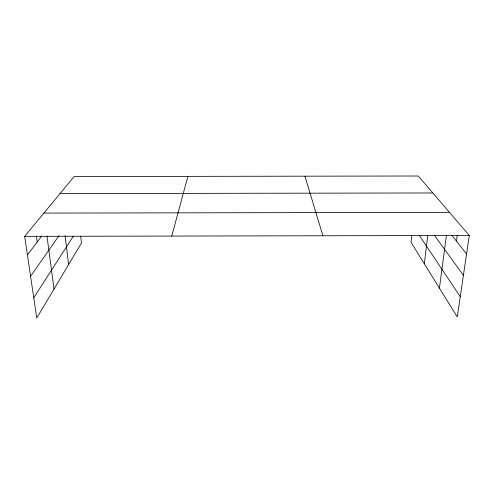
<?xml version="1.0" encoding="UTF-8"?>
<svg xmlns="http://www.w3.org/2000/svg" width="494" height="494" viewBox="0 0 494 494"><rect width="100%" height="100%" fill="white"/><g stroke="black" fill="none" stroke-linecap="round" stroke-linejoin="round"><path stroke-width="0.74" d="M411.792 235.564L411.045 242.363L457.277 316.895L469.3 235.471L418.313 176.006L74.125 176.537L24.7 236.36L36.747 317.994L81.461 243.036L80.707 236.231M424.346 263.802L427.724 235.669M439.438 288.132L446.403 235.564M456.456 241.121L457.283 235.206M171.751 236.064L187.905 176.364M33.759 297.759L73.297 236.243M30.591 276.294L59.008 235.613M27.429 254.848L41.718 236.107M60.033 193.592L432.855 192.963M43.923 213.093L449.478 212.352M24.7 236.36L469.3 235.471M451.837 235.28L466.577 253.904M434.529 235.477L463.415 275.294M419.406 235.545L460.254 296.703M304.928 176.179L322.915 235.762M36.408 236.052L37.241 241.98M46.979 236.138L54.007 289.064M65.109 235.65L68.604 264.593"/></g></svg>
